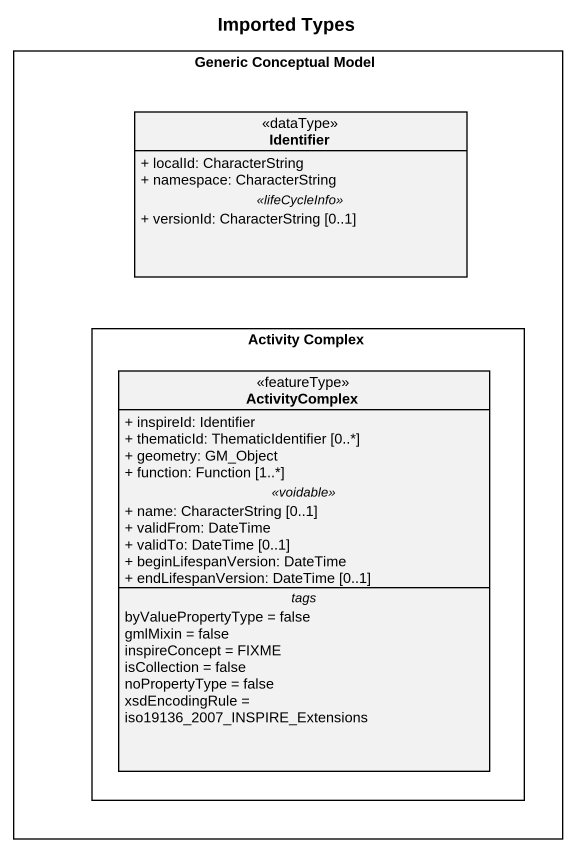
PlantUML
@startuml
title Imported Types
hide circle
hide empty members
skinparam classAttributeIconSize 0
rectangle "Generic Conceptual Model" as Generic_Conceptual_Model {
  class Identifier <<dataType>> {
    + localId: CharacterString
    + namespace: CharacterString
    .. <<lifeCycleInfo>> ..
    + versionId: CharacterString [0..1]
  }
  rectangle "Activity Complex" as Activity_Complex {
    class ActivityComplex <<featureType>> {
      + inspireId: Identifier
      + thematicId: ThematicIdentifier [0..*]
      + geometry: GM_Object
      + function: Function [1..*]
      .. <<voidable>> ..
      + name: CharacterString [0..1]
      + validFrom: DateTime
      + validTo: DateTime [0..1]
      + beginLifespanVersion: DateTime
      + endLifespanVersion: DateTime [0..1]
      -- tags --
      byValuePropertyType = false
      gmlMixin = false
      inspireConcept = FIXME
      isCollection = false
      noPropertyType = false
      xsdEncodingRule = iso19136_2007_INSPIRE_Extensions
    }
  }
}
@enduml
